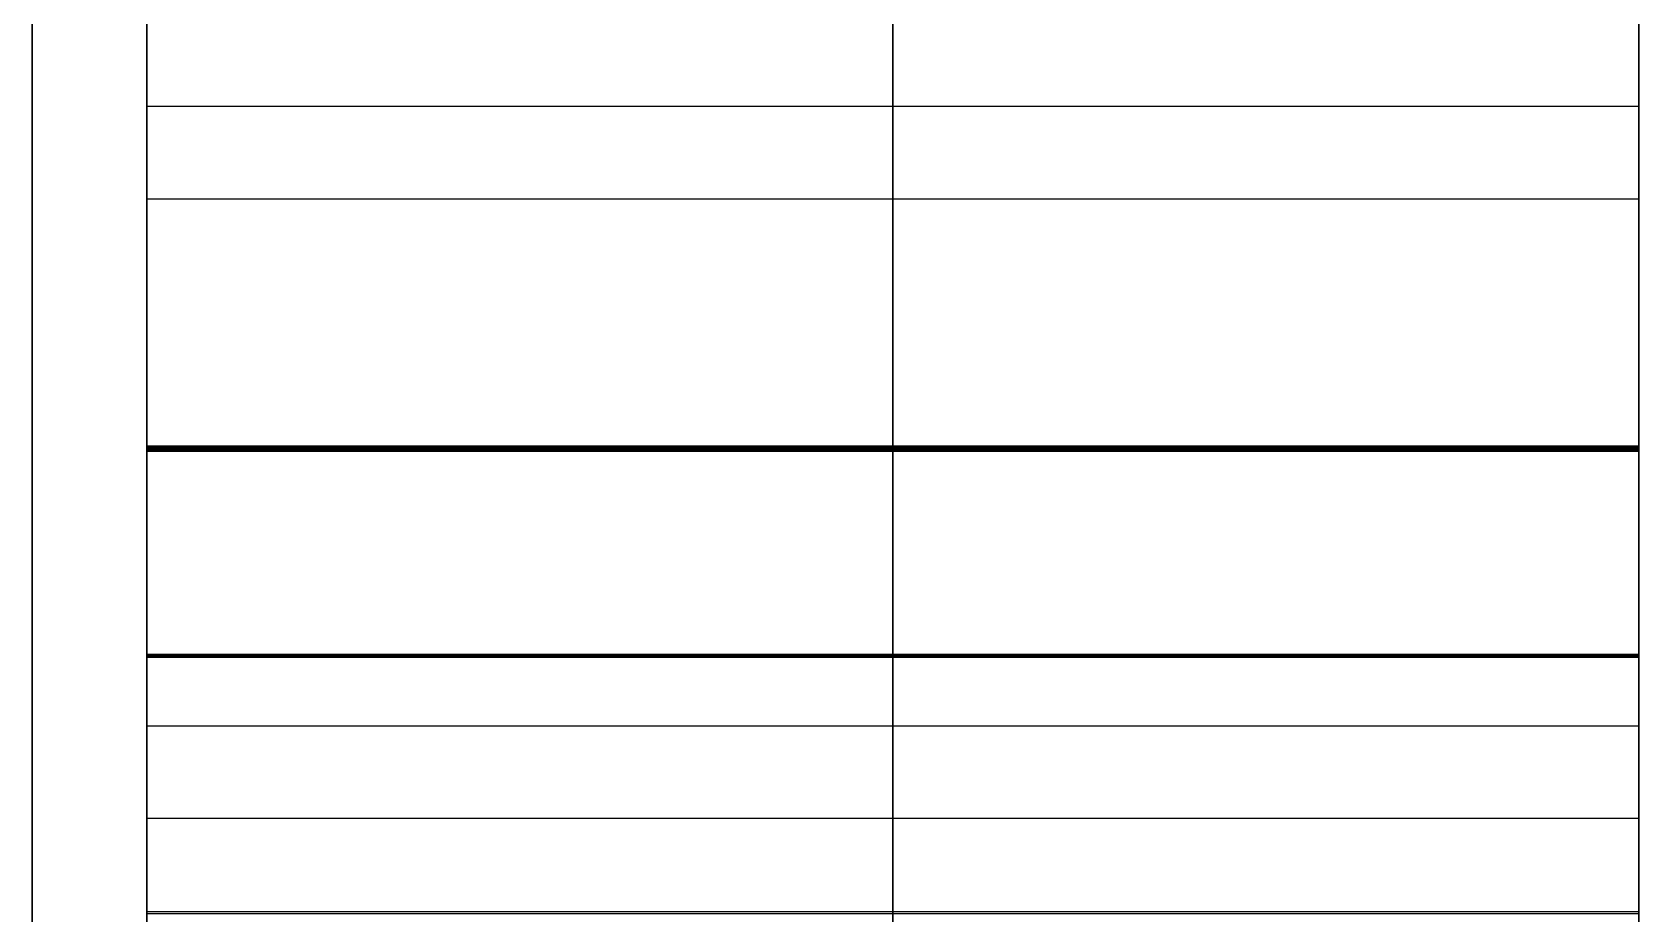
# Model space of a CAD drawing. Header units: millimetres. Extents: x -85 to 1059, y -155 to 155.
# Drawn here: x 1000 to 1007, y 28.23 to 32.07 of the extents above; entities that cross this region are included whole.
import ezdxf

# ---------------------------------------------------------------- set-up
doc = ezdxf.new("R2010")
doc.units = ezdxf.units.MM
doc.header["$MEASUREMENT"] = 0
doc.layers.add('Default', color=7, linetype='Continuous', true_color=0x000000)

msp = doc.modelspace()

# ---------------------------------------------------------------- linework, layer by layer
at = {"layer": 'Default'}
msp.add_line((1007, 11.1019, 0.0002), (1007, 140.002, 0.0002), dxfattribs=at)
for points, knots in [([(1000, 0, -154), (1000, -154, -154), (1000, -154), (1000, -154, 154), (1000, 0, 154), (1000, 154, 154), (1000, 154), (1000, 154, -154), (1000, 0, -154)], [0, 0, 0, 241.902634, 241.902634, 483.805269, 483.805269, 725.707903, 725.707903, 967.610537, 967.610537, 967.610537]), ([(1000, 0, -150), (1000, -150, -150), (1000, -150), (1000, -150, 150), (1000, 0, 150), (1000, 150, 150), (1000, 150), (1000, 150, -150), (1000, 0, -150)], [0, 0, 0, 235.619449, 235.619449, 471.238898, 471.238898, 706.858347, 706.858347, 942.477796, 942.477796, 942.477796])]:
    msp.add_rational_spline(points, [1, 0.707106781187, 1, 0.707106781187, 1, 0.707106781187, 1, 0.707106781187, 1], degree=2, knots=knots, dxfattribs=at)
for points, degree, knots in [([(1000.5, 0.0018, 150.0005), (1000.5, 82.8446, 150.0005), (1000.5, 150.0018, 82.8432), (1000.5, 150.0018, 0.0004), (1000.5, 150.0018, -82.8427), (1000.5, 82.8446, -150), (1000.5, 0.0018, -150), (1000.5, -82.8411, -150), (1000.5, -149.9983, -82.8427), (1000.5, -149.9983, 0.0004), (1000.5, -149.9983, 82.8432), (1000.5, -82.8411, 150.0005), (1000.5, 0.0018, 150.0005)], 3, [-5, -5, -5, -5, -4, -4, -4, -3, -3, -3, -2, -2, -2, -1, -1, -1, -1]), ([(1000.5, 0.3488, 139.7504), (1000.5, -76.9709, 139.7504), (1000.5, -139.6511, 77.0702), (1000.5, -139.6511, -0.2498), (1000.5, -139.6511, -77.5699), (1000.5, -76.9709, -140.2497), (1000.5, 0.3488, -140.2497), (1000.5, 77.6689, -140.2497), (1000.5, 140.349, -77.5699), (1000.5, 140.349, -0.2498), (1000.5, 140.349, 77.0702), (1000.5, 77.6689, 139.7504), (1000.5, 0.3488, 139.7504)], 3, [20636, 20636, 20636, 20636, 20637, 20637, 20637, 20638, 20638, 20638, 20639, 20639, 20639, 20640, 20640, 20640, 20640]), ([(1007, 0.3488, 139.7504), (1007, -76.9709, 139.7504), (1007, -139.6511, 77.0702), (1007, -139.6511, -0.2498), (1007, -139.6511, -77.5699), (1007, -76.9709, -140.2497), (1007, 0.3488, -140.2497), (1007, 77.6689, -140.2497), (1007, 140.349, -77.5699), (1007, 140.349, -0.2498), (1007, 140.349, 77.0702), (1007, 77.6689, 139.7504), (1007, 0.3488, 139.7504)], 3, [20636, 20636, 20636, 20636, 20637, 20637, 20637, 20638, 20638, 20638, 20639, 20639, 20639, 20640, 20640, 20640, 20640]), ([(1000.5, 0.0018, 140.0004), (1000.5, -77.318, 140.0004), (1000.5, -139.9981, 77.3202), (1000.5, -139.9981, 0.0002), (1000.5, -139.9981, -77.3199), (1000.5, -77.318, -139.9997), (1000.5, 0.0018, -139.9997), (1000.5, 77.3215, -139.9997), (1000.5, 140.002, -77.3199), (1000.5, 140.002, 0.0002), (1000.5, 140.002, 77.3202), (1000.5, 77.3215, 140.0004), (1000.5, 0.0018, 140.0004)], 3, [-1, -1, -1, -1, 0, 0, 0, 1, 1, 1, 2, 2, 2, 3, 3, 3, 3]), ([(1003.75, 0.0018, 140.0004), (1003.75, -77.318, 140.0004), (1003.75, -139.9981, 77.3202), (1003.75, -139.9981, 0.0002), (1003.75, -139.9981, -77.3199), (1003.75, -77.318, -139.9997), (1003.75, 0.0018, -139.9997), (1003.75, 77.3215, -139.9997), (1003.75, 140.002, -77.3199), (1003.75, 140.002, 0.0002), (1003.75, 140.002, 77.3202), (1003.75, 77.3215, 140.0004), (1003.75, 0.0018, 140.0004)], 3, [-1, -1, -1, -1, 0, 0, 0, 1, 1, 1, 2, 2, 2, 3, 3, 3, 3]), ([(1007, 0.0018, 140.0004), (1007, -77.318, 140.0004), (1007, -139.9981, 77.3202), (1007, -139.9981, 0.0002), (1007, -139.9981, -77.3199), (1007, -77.318, -139.9997), (1007, 0.0018, -139.9997), (1007, 77.3215, -139.9997), (1007, 140.002, -77.3199), (1007, 140.002, 0.0002), (1007, 140.002, 77.3202), (1007, 77.3215, 140.0004), (1007, 0.0018, 140.0004)], 3, [-1, -1, -1, -1, 0, 0, 0, 1, 1, 1, 2, 2, 2, 3, 3, 3, 3]), ([(1007, 124.0322, 15.6482), (1007, 116.3332, 77.2989), (1007, 63.7379, 125.0004), (1007, 0.0019, 125.0004), (1007, -17.5054, 125.0004), (1007, -34.1724, 121.4011), (1007, -49.2988, 114.9022)], 3, [595.378082, 595.378082, 595.378082, 595.378082, 596.378082, 596.378082, 596.378082, 597.378082, 597.378082, 597.378082, 597.378082]), ([(1007, -49.627, -114.76), (1007, -34.4135, -121.3481), (1007, -17.6322, -124.9994), (1007, 0.0018, -124.9994), (1007, 63.676, -124.9994), (1007, 116.2304, -77.3892), (1007, 124.0095, -15.8252)], 3, [1200.555169, 1200.555169, 1200.555169, 1200.555169, 1201.555169, 1201.555169, 1201.555169, 1202.555169, 1202.555169, 1202.555169, 1202.555169]), ([(1000.5, 30.2686, 149.7688), (1000.5, 30.2901, 149.8069), (1000.5, 30.3117, 149.845), (1000.5, 30.3348, 149.887), (1000.5, 30.3579, 149.9289), (1000.5, 30.3815, 149.9709), (1000.5, 30.4051, 150.0129), (1000.5, 30.429, 150.0551), (1000.5, 30.4528, 150.0972), (1000.5, 30.4769, 150.1399), (1000.5, 30.5011, 150.1826), (1000.5, 30.5253, 150.2253), (1000.5, 30.5494, 150.268), (1000.5, 30.5741, 150.3108), (1000.5, 30.5988, 150.3537), (1000.5, 30.6235, 150.3969), (1000.5, 30.6482, 150.4401), (1000.5, 30.6731, 150.4833), (1000.5, 30.698, 150.5265), (1000.5, 30.7234, 150.5701), (1000.5, 30.7488, 150.6137), (1000.5, 30.7742, 150.6574), (1000.5, 30.7996, 150.7012), (1000.5, 30.8253, 150.7453), (1000.5, 30.8511, 150.7894), (1000.5, 30.877, 150.8335), (1000.5, 30.9029, 150.8776), (1000.5, 30.9294, 150.922), (1000.5, 30.9558, 150.9665), (1000.5, 30.9821, 151.0109), (1000.5, 31.0084, 151.0554), (1000.5, 31.035, 151.1005), (1000.5, 31.0617, 151.1457), (1000.5, 31.0888, 151.1905), (1000.5, 31.116, 151.2353), (1000.5, 31.143, 151.2804), (1000.5, 31.17, 151.3256), (1000.5, 31.1975, 151.3711), (1000.5, 31.225, 151.4166), (1000.5, 31.2529, 151.4623), (1000.5, 31.2807, 151.508), (1000.5, 31.3088, 151.5538), (1000.5, 31.3368, 151.5997), (1000.5, 31.3416, 151.6076), (1000.5, 31.3464, 151.6156)], 2, [714, 714, 714, 715.045455, 715.045455, 716.090909, 716.090909, 717.136364, 717.136364, 718.181818, 718.181818, 719.227273, 719.227273, 720.272727, 720.272727, 721.318182, 721.318182, 722.363636, 722.363636, 723.409091, 723.409091, 724.454545, 724.454545, 725.5, 725.5, 726.545455, 726.545455, 727.590909, 727.590909, 728.636364, 728.636364, 729.681818, 729.681818, 730.727273, 730.727273, 731.772727, 731.772727, 732.818182, 732.818182, 733.863636, 733.863636, 734.909091, 734.909091, 735.954545, 735.954545, 737, 737, 737]), ([(1000.5, 31.3464, -152.1152), (1000.5, 31.3416, -152.1072), (1000.5, 31.3368, -152.0993), (1000.5, 31.3088, -152.0534), (1000.5, 31.2807, -152.0076), (1000.5, 31.2529, -151.9619), (1000.5, 31.225, -151.9162), (1000.5, 31.1975, -151.8709), (1000.5, 31.17, -151.8255), (1000.5, 31.143, -151.7802), (1000.5, 31.116, -151.7349), (1000.5, 31.0888, -151.6901), (1000.5, 31.0617, -151.6453), (1000.5, 31.035, -151.6005), (1000.5, 31.0084, -151.5557), (1000.5, 30.9821, -151.511), (1000.5, 30.9558, -151.4664), (1000.5, 30.9294, -151.422), (1000.5, 30.9029, -151.3775), (1000.5, 30.877, -151.3332), (1000.5, 30.8511, -151.289), (1000.5, 30.8253, -151.245), (1000.5, 30.7996, -151.2011), (1000.5, 30.7742, -151.1574), (1000.5, 30.7488, -151.1136), (1000.5, 30.7234, -151.0701), (1000.5, 30.698, -151.0265), (1000.5, 30.6731, -150.9831), (1000.5, 30.6482, -150.9397), (1000.5, 30.6235, -150.8965), (1000.5, 30.5988, -150.8533), (1000.5, 30.5741, -150.8104), (1000.5, 30.5494, -150.7676), (1000.5, 30.5253, -150.7249), (1000.5, 30.5011, -150.6822), (1000.5, 30.4769, -150.6397), (1000.5, 30.4528, -150.5972), (1000.5, 30.429, -150.555), (1000.5, 30.4051, -150.5128), (1000.5, 30.3815, -150.4705), (1000.5, 30.3579, -150.4282), (1000.5, 30.3346, -150.3864), (1000.5, 30.3113, -150.3446), (1000.5, 30.2914, -150.3091), (1000.5, 30.2714, -150.2737)], 2, [9717, 9717, 9717, 9718, 9718, 9719, 9719, 9720, 9720, 9721, 9721, 9722, 9722, 9723, 9723, 9724, 9724, 9725, 9725, 9726, 9726, 9727, 9727, 9728, 9728, 9729, 9729, 9730, 9730, 9731, 9731, 9732, 9732, 9733, 9733, 9734, 9734, 9735, 9735, 9736, 9736, 9737, 9737, 9738, 9738, 9739, 9739, 9739]), ([(1007, 30.2686, 149.7688), (1007, 30.2901, 149.8069), (1007, 30.3117, 149.845), (1007, 30.3348, 149.887), (1007, 30.3579, 149.9289), (1007, 30.3815, 149.9709), (1007, 30.4051, 150.0129), (1007, 30.429, 150.0551), (1007, 30.4528, 150.0972), (1007, 30.4769, 150.1399), (1007, 30.5011, 150.1826), (1007, 30.5253, 150.2253), (1007, 30.5494, 150.268), (1007, 30.5741, 150.3108), (1007, 30.5988, 150.3537), (1007, 30.6235, 150.3969), (1007, 30.6482, 150.4401), (1007, 30.6731, 150.4833), (1007, 30.698, 150.5265), (1007, 30.7234, 150.5701), (1007, 30.7488, 150.6137), (1007, 30.7742, 150.6574), (1007, 30.7996, 150.7012), (1007, 30.8253, 150.7453), (1007, 30.8511, 150.7894), (1007, 30.877, 150.8335), (1007, 30.9029, 150.8776), (1007, 30.9294, 150.922), (1007, 30.9558, 150.9665), (1007, 30.9821, 151.0109), (1007, 31.0084, 151.0554), (1007, 31.035, 151.1005), (1007, 31.0617, 151.1457), (1007, 31.0888, 151.1905), (1007, 31.116, 151.2353), (1007, 31.143, 151.2804), (1007, 31.17, 151.3256), (1007, 31.1975, 151.3711), (1007, 31.225, 151.4166), (1007, 31.2529, 151.4623), (1007, 31.2807, 151.508), (1007, 31.3088, 151.5538), (1007, 31.3368, 151.5997), (1007, 31.3416, 151.6076), (1007, 31.3464, 151.6156)], 2, [714, 714, 714, 715.045455, 715.045455, 716.090909, 716.090909, 717.136364, 717.136364, 718.181818, 718.181818, 719.227273, 719.227273, 720.272727, 720.272727, 721.318182, 721.318182, 722.363636, 722.363636, 723.409091, 723.409091, 724.454545, 724.454545, 725.5, 725.5, 726.545455, 726.545455, 727.590909, 727.590909, 728.636364, 728.636364, 729.681818, 729.681818, 730.727273, 730.727273, 731.772727, 731.772727, 732.818182, 732.818182, 733.863636, 733.863636, 734.909091, 734.909091, 735.954545, 735.954545, 737, 737, 737]), ([(1007, 31.3464, -152.1152), (1007, 31.3416, -152.1072), (1007, 31.3368, -152.0993), (1007, 31.3088, -152.0534), (1007, 31.2807, -152.0076), (1007, 31.2529, -151.9619), (1007, 31.225, -151.9162), (1007, 31.1975, -151.8709), (1007, 31.17, -151.8255), (1007, 31.143, -151.7802), (1007, 31.116, -151.7349), (1007, 31.0888, -151.6901), (1007, 31.0617, -151.6453), (1007, 31.035, -151.6005), (1007, 31.0084, -151.5557), (1007, 30.9821, -151.511), (1007, 30.9558, -151.4664), (1007, 30.9294, -151.422), (1007, 30.9029, -151.3775), (1007, 30.877, -151.3332), (1007, 30.8511, -151.289), (1007, 30.8253, -151.245), (1007, 30.7996, -151.2011), (1007, 30.7742, -151.1574), (1007, 30.7488, -151.1136), (1007, 30.7234, -151.0701), (1007, 30.698, -151.0265), (1007, 30.6731, -150.9831), (1007, 30.6482, -150.9397), (1007, 30.6235, -150.8965), (1007, 30.5988, -150.8533), (1007, 30.5741, -150.8104), (1007, 30.5494, -150.7676), (1007, 30.5253, -150.7249), (1007, 30.5011, -150.6822), (1007, 30.4769, -150.6397), (1007, 30.4528, -150.5972), (1007, 30.429, -150.555), (1007, 30.4051, -150.5128), (1007, 30.3815, -150.4705), (1007, 30.3579, -150.4282), (1007, 30.3346, -150.3864), (1007, 30.3113, -150.3446), (1007, 30.2914, -150.3091), (1007, 30.2714, -150.2737)], 2, [9717, 9717, 9717, 9718, 9718, 9719, 9719, 9720, 9720, 9721, 9721, 9722, 9722, 9723, 9723, 9724, 9724, 9725, 9725, 9726, 9726, 9727, 9727, 9728, 9728, 9729, 9729, 9730, 9730, 9731, 9731, 9732, 9732, 9733, 9733, 9734, 9734, 9735, 9735, 9736, 9736, 9737, 9737, 9738, 9738, 9739, 9739, 9739]), ([(1000.5, 30.2658, -150.2638), (1000.5, 30.2642, -150.2618), (1000.5, 30.2626, -150.2599), (1000.5, 30.2612, -150.2581), (1000.5, 30.2598, -150.2564)], 2, [9741, 9741, 9741, 9742, 9742, 9743, 9743, 9743]), ([(1000.5, 29.363, 149.9229), (1000.5, 29.5075, 149.8949), (1000.5, 29.652, 149.8668), (1000.5, 29.8054, 149.8369), (1000.5, 29.9589, 149.8069), (1000.5, 30.1032, 149.7781), (1000.5, 30.2475, 149.7494)], 2, [703, 703, 703, 704, 704, 705, 705, 706, 706, 706]), ([(1000.5, 30.2475, -150.249), (1000.5, 30.1032, -150.2779), (1000.5, 29.9589, -150.3068), (1000.5, 29.8054, -150.3368), (1000.5, 29.652, -150.3668), (1000.5, 29.5075, -150.3948), (1000.5, 29.363, -150.4229)], 2, [9748, 9748, 9748, 9749, 9749, 9750, 9750, 9751, 9751, 9751]), ([(1007, 30.2658, -150.2638), (1007, 30.2642, -150.2618), (1007, 30.2626, -150.2599), (1007, 30.2612, -150.2581), (1007, 30.2598, -150.2564)], 2, [9741, 9741, 9741, 9742, 9742, 9743, 9743, 9743]), ([(1007, 29.363, 149.9229), (1007, 29.5075, 149.8949), (1007, 29.652, 149.8668), (1007, 29.8054, 149.8369), (1007, 29.9589, 149.8069), (1007, 30.1032, 149.7781), (1007, 30.2475, 149.7494)], 2, [703, 703, 703, 704, 704, 705, 705, 706, 706, 706]), ([(1007, 30.2475, -150.249), (1007, 30.1032, -150.2779), (1007, 29.9589, -150.3068), (1007, 29.8054, -150.3368), (1007, 29.652, -150.3668), (1007, 29.5075, -150.3948), (1007, 29.363, -150.4229)], 2, [9748, 9748, 9748, 9749, 9749, 9750, 9750, 9751, 9751, 9751]), ([(1000.5, 29.0512, 152.0664), (1000.5, 29.0526, 152.0571), (1000.5, 29.054, 152.0477), (1000.5, 29.0627, 151.9946), (1000.5, 29.0713, 151.9415), (1000.5, 29.0796, 151.8888), (1000.5, 29.0879, 151.8361), (1000.5, 29.0962, 151.7837), (1000.5, 29.1045, 151.7313), (1000.5, 29.1127, 151.6792), (1000.5, 29.121, 151.6272), (1000.5, 29.1288, 151.5752), (1000.5, 29.1366, 151.5231), (1000.5, 29.1443, 151.4715), (1000.5, 29.1521, 151.4198), (1000.5, 29.1598, 151.3684), (1000.5, 29.1676, 151.3171), (1000.5, 29.175, 151.2661), (1000.5, 29.1824, 151.2152), (1000.5, 29.1898, 151.1645), (1000.5, 29.1972, 151.1139), (1000.5, 29.2045, 151.0636), (1000.5, 29.2117, 151.0134), (1000.5, 29.2186, 150.9631), (1000.5, 29.2255, 150.9128), (1000.5, 29.2323, 150.8629), (1000.5, 29.2392, 150.813), (1000.5, 29.2463, 150.7634), (1000.5, 29.2533, 150.7139), (1000.5, 29.2599, 150.6645), (1000.5, 29.2664, 150.6151), (1000.5, 29.2729, 150.5662), (1000.5, 29.2794, 150.5174), (1000.5, 29.2858, 150.4685), (1000.5, 29.2921, 150.4197), (1000.5, 29.2983, 150.3713), (1000.5, 29.3045, 150.323), (1000.5, 29.3105, 150.2748), (1000.5, 29.3165, 150.2267), (1000.5, 29.3225, 150.1787), (1000.5, 29.3285, 150.1307), (1000.5, 29.3343, 150.0833), (1000.5, 29.3401, 150.0358), (1000.5, 29.3449, 149.9954), (1000.5, 29.3496, 149.955)], 2, [672, 672, 672, 673, 673, 674, 674, 675, 675, 676, 676, 677, 677, 678, 678, 679, 679, 680, 680, 681, 681, 682, 682, 683, 683, 684, 684, 685, 685, 686, 686, 687, 687, 688, 688, 689, 689, 690, 690, 691, 691, 692, 692, 693, 693, 694, 694, 694]), ([(1000.5, 29.3496, -150.4546), (1000.5, 29.3449, -150.495), (1000.5, 29.3401, -150.5354), (1000.5, 29.3343, -150.583), (1000.5, 29.3285, -150.6307), (1000.5, 29.3225, -150.6785), (1000.5, 29.3165, -150.7263), (1000.5, 29.3105, -150.7743), (1000.5, 29.3045, -150.8222), (1000.5, 29.2983, -150.8707), (1000.5, 29.2921, -150.9192), (1000.5, 29.2858, -150.9679), (1000.5, 29.2794, -151.0166), (1000.5, 29.2729, -151.0658), (1000.5, 29.2664, -151.115), (1000.5, 29.2599, -151.1643), (1000.5, 29.2533, -151.2135), (1000.5, 29.2463, -151.263), (1000.5, 29.2392, -151.3126), (1000.5, 29.2323, -151.3623), (1000.5, 29.2255, -151.4121), (1000.5, 29.2186, -151.4625), (1000.5, 29.2117, -151.513), (1000.5, 29.2045, -151.5634), (1000.5, 29.1972, -151.6139), (1000.5, 29.1898, -151.6645), (1000.5, 29.1824, -151.7151), (1000.5, 29.175, -151.7661), (1000.5, 29.1676, -151.8171), (1000.5, 29.1598, -151.8684), (1000.5, 29.1521, -151.9197), (1000.5, 29.1443, -151.9714), (1000.5, 29.1366, -152.0231), (1000.5, 29.1288, -152.0749), (1000.5, 29.121, -152.1268), (1000.5, 29.1127, -152.1788), (1000.5, 29.1045, -152.2309), (1000.5, 29.0962, -152.2834), (1000.5, 29.0879, -152.336), (1000.5, 29.0796, -152.3886), (1000.5, 29.0713, -152.4411), (1000.5, 29.0627, -152.4942), (1000.5, 29.054, -152.5473), (1000.5, 29.0526, -152.5565), (1000.5, 29.0512, -152.5657)], 2, [9760, 9760, 9760, 9761, 9761, 9762, 9762, 9763, 9763, 9764, 9764, 9765, 9765, 9766, 9766, 9767, 9767, 9768, 9768, 9769, 9769, 9770, 9770, 9771, 9771, 9772, 9772, 9773, 9773, 9774, 9774, 9775, 9775, 9776, 9776, 9777, 9777, 9778, 9778, 9779, 9779, 9780, 9780, 9781, 9781, 9782, 9782, 9782]), ([(1007, 29.0512, 152.0664), (1007, 29.0526, 152.0571), (1007, 29.054, 152.0477), (1007, 29.0627, 151.9946), (1007, 29.0713, 151.9415), (1007, 29.0796, 151.8888), (1007, 29.0879, 151.8361), (1007, 29.0962, 151.7837), (1007, 29.1045, 151.7313), (1007, 29.1127, 151.6792), (1007, 29.121, 151.6272), (1007, 29.1288, 151.5752), (1007, 29.1366, 151.5231), (1007, 29.1443, 151.4715), (1007, 29.1521, 151.4198), (1007, 29.1598, 151.3684), (1007, 29.1676, 151.3171), (1007, 29.175, 151.2661), (1007, 29.1824, 151.2152), (1007, 29.1898, 151.1645), (1007, 29.1972, 151.1139), (1007, 29.2045, 151.0636), (1007, 29.2117, 151.0134), (1007, 29.2186, 150.9631), (1007, 29.2255, 150.9128), (1007, 29.2323, 150.8629), (1007, 29.2392, 150.813), (1007, 29.2463, 150.7634), (1007, 29.2533, 150.7139), (1007, 29.2599, 150.6645), (1007, 29.2664, 150.6151), (1007, 29.2729, 150.5662), (1007, 29.2794, 150.5174), (1007, 29.2858, 150.4685), (1007, 29.2921, 150.4197), (1007, 29.2983, 150.3713), (1007, 29.3045, 150.323), (1007, 29.3105, 150.2748), (1007, 29.3165, 150.2267), (1007, 29.3225, 150.1787), (1007, 29.3285, 150.1307), (1007, 29.3343, 150.0833), (1007, 29.3401, 150.0358), (1007, 29.3449, 149.9954), (1007, 29.3496, 149.955)], 2, [672, 672, 672, 673, 673, 674, 674, 675, 675, 676, 676, 677, 677, 678, 678, 679, 679, 680, 680, 681, 681, 682, 682, 683, 683, 684, 684, 685, 685, 686, 686, 687, 687, 688, 688, 689, 689, 690, 690, 691, 691, 692, 692, 693, 693, 694, 694, 694]), ([(1007, 29.3496, -150.4546), (1007, 29.3449, -150.495), (1007, 29.3401, -150.5354), (1007, 29.3343, -150.583), (1007, 29.3285, -150.6307), (1007, 29.3225, -150.6785), (1007, 29.3165, -150.7263), (1007, 29.3105, -150.7743), (1007, 29.3045, -150.8222), (1007, 29.2983, -150.8707), (1007, 29.2921, -150.9192), (1007, 29.2858, -150.9679), (1007, 29.2794, -151.0166), (1007, 29.2729, -151.0658), (1007, 29.2664, -151.115), (1007, 29.2599, -151.1643), (1007, 29.2533, -151.2135), (1007, 29.2463, -151.263), (1007, 29.2392, -151.3126), (1007, 29.2323, -151.3623), (1007, 29.2255, -151.4121), (1007, 29.2186, -151.4625), (1007, 29.2117, -151.513), (1007, 29.2045, -151.5634), (1007, 29.1972, -151.6139), (1007, 29.1898, -151.6645), (1007, 29.1824, -151.7151), (1007, 29.175, -151.7661), (1007, 29.1676, -151.8171), (1007, 29.1598, -151.8684), (1007, 29.1521, -151.9197), (1007, 29.1443, -151.9714), (1007, 29.1366, -152.0231), (1007, 29.1288, -152.0749), (1007, 29.121, -152.1268), (1007, 29.1127, -152.1788), (1007, 29.1045, -152.2309), (1007, 29.0962, -152.2834), (1007, 29.0879, -152.336), (1007, 29.0796, -152.3886), (1007, 29.0713, -152.4411), (1007, 29.0627, -152.4942), (1007, 29.054, -152.5473), (1007, 29.0526, -152.5565), (1007, 29.0512, -152.5657)], 2, [9760, 9760, 9760, 9761, 9761, 9762, 9762, 9763, 9763, 9764, 9764, 9765, 9765, 9766, 9766, 9767, 9767, 9768, 9768, 9769, 9769, 9770, 9770, 9771, 9771, 9772, 9772, 9773, 9773, 9774, 9774, 9775, 9775, 9776, 9776, 9777, 9777, 9778, 9778, 9779, 9779, 9780, 9780, 9781, 9781, 9782, 9782, 9782]), ([(1000.5, 28.2419, -152.7159), (1000.5, 28.2373, -152.7078), (1000.5, 28.2327, -152.6997), (1000.5, 28.2058, -152.6533), (1000.5, 28.1788, -152.6069), (1000.5, 28.152, -152.5607), (1000.5, 28.1251, -152.5145), (1000.5, 28.0987, -152.4686), (1000.5, 28.0722, -152.4228), (1000.5, 28.0458, -152.3769), (1000.5, 28.0193, -152.3311), (1000.5, 27.9934, -152.2856), (1000.5, 27.9675, -152.24), (1000.5, 27.9417, -152.1947), (1000.5, 27.9159, -152.1494), (1000.5, 27.8904, -152.1042), (1000.5, 27.8648, -152.0591), (1000.5, 27.8392, -152.0141), (1000.5, 27.8136, -151.9691), (1000.5, 27.7888, -151.9245), (1000.5, 27.7639, -151.8799), (1000.5, 27.7389, -151.8354), (1000.5, 27.7138, -151.791), (1000.5, 27.6895, -151.7467), (1000.5, 27.6651, -151.7024), (1000.5, 27.6406, -151.6583), (1000.5, 27.6161, -151.6142), (1000.5, 27.5919, -151.5703), (1000.5, 27.5678, -151.5264), (1000.5, 27.5439, -151.4828), (1000.5, 27.5201, -151.4392), (1000.5, 27.4965, -151.3957), (1000.5, 27.4729, -151.3521), (1000.5, 27.4494, -151.3089), (1000.5, 27.4259, -151.2657), (1000.5, 27.4028, -151.2228), (1000.5, 27.3797, -151.1799), (1000.5, 27.3566, -151.1371), (1000.5, 27.3335, -151.0942), (1000.5, 27.3108, -151.0519), (1000.5, 27.288, -151.0096), (1000.5, 27.2656, -150.9672), (1000.5, 27.2432, -150.9249), (1000.5, 27.2243, -150.8887), (1000.5, 27.2055, -150.8526)], 2, [9784, 9784, 9784, 9785, 9785, 9786, 9786, 9787, 9787, 9788, 9788, 9789, 9789, 9790, 9790, 9791, 9791, 9792, 9792, 9793, 9793, 9794, 9794, 9795, 9795, 9796, 9796, 9797, 9797, 9798, 9798, 9799, 9799, 9800, 9800, 9801, 9801, 9802, 9802, 9803, 9803, 9804, 9804, 9805, 9805, 9806, 9806, 9806]), ([(1000.5, 27.2055, 150.3533), (1000.5, 27.2243, 150.3891), (1000.5, 27.2432, 150.4249), (1000.5, 27.2656, 150.4673), (1000.5, 27.288, 150.5096), (1000.5, 27.3108, 150.5521), (1000.5, 27.3335, 150.5946), (1000.5, 27.3566, 150.6377), (1000.5, 27.3797, 150.6807), (1000.5, 27.4028, 150.7234), (1000.5, 27.4259, 150.7661), (1000.5, 27.4494, 150.8095), (1000.5, 27.4729, 150.8529), (1000.5, 27.4965, 150.8963), (1000.5, 27.5201, 150.9396), (1000.5, 27.5439, 150.983), (1000.5, 27.5678, 151.0264), (1000.5, 27.5919, 151.0705), (1000.5, 27.6161, 151.1146), (1000.5, 27.6406, 151.1587), (1000.5, 27.6651, 151.2028), (1000.5, 27.6895, 151.2469), (1000.5, 27.7138, 151.291), (1000.5, 27.7389, 151.3355), (1000.5, 27.7639, 151.3799), (1000.5, 27.7888, 151.4247), (1000.5, 27.8136, 151.4695), (1000.5, 27.8392, 151.5143), (1000.5, 27.8648, 151.5591), (1000.5, 27.8904, 151.6043), (1000.5, 27.9159, 151.6494), (1000.5, 27.9417, 151.6949), (1000.5, 27.9675, 151.7405), (1000.5, 27.9934, 151.786), (1000.5, 28.0193, 151.8315), (1000.5, 28.0458, 151.8772), (1000.5, 28.0722, 151.9228), (1000.5, 28.0987, 151.9691), (1000.5, 28.1251, 152.0153), (1000.5, 28.152, 152.0615), (1000.5, 28.1788, 152.1077), (1000.5, 28.2058, 152.1537), (1000.5, 28.2327, 152.1998)], 2, [648, 648, 648, 649, 649, 650, 650, 651, 651, 652, 652, 653, 653, 654, 654, 655, 655, 656, 656, 657, 657, 658, 658, 659, 659, 660, 660, 661, 661, 662, 662, 663, 663, 664, 664, 665, 665, 666, 666, 667, 667, 668, 668, 669, 669, 669]), ([(1007, 28.2419, -152.7159), (1007, 28.2373, -152.7078), (1007, 28.2327, -152.6997), (1007, 28.2058, -152.6533), (1007, 28.1788, -152.6069), (1007, 28.152, -152.5607), (1007, 28.1251, -152.5145), (1007, 28.0987, -152.4686), (1007, 28.0722, -152.4228), (1007, 28.0458, -152.3769), (1007, 28.0193, -152.3311), (1007, 27.9934, -152.2856), (1007, 27.9675, -152.24), (1007, 27.9417, -152.1947), (1007, 27.9159, -152.1494), (1007, 27.8904, -152.1042), (1007, 27.8648, -152.0591), (1007, 27.8392, -152.0141), (1007, 27.8136, -151.9691), (1007, 27.7888, -151.9245), (1007, 27.7639, -151.8799), (1007, 27.7389, -151.8354), (1007, 27.7138, -151.791), (1007, 27.6895, -151.7467), (1007, 27.6651, -151.7024), (1007, 27.6406, -151.6583), (1007, 27.6161, -151.6142), (1007, 27.5919, -151.5703), (1007, 27.5678, -151.5264), (1007, 27.5439, -151.4828), (1007, 27.5201, -151.4392), (1007, 27.4965, -151.3957), (1007, 27.4729, -151.3521), (1007, 27.4494, -151.3089), (1007, 27.4259, -151.2657), (1007, 27.4028, -151.2228), (1007, 27.3797, -151.1799), (1007, 27.3566, -151.1371), (1007, 27.3335, -151.0942), (1007, 27.3108, -151.0519), (1007, 27.288, -151.0096), (1007, 27.2656, -150.9672), (1007, 27.2432, -150.9249), (1007, 27.2243, -150.8887), (1007, 27.2055, -150.8526)], 2, [9784, 9784, 9784, 9785, 9785, 9786, 9786, 9787, 9787, 9788, 9788, 9789, 9789, 9790, 9790, 9791, 9791, 9792, 9792, 9793, 9793, 9794, 9794, 9795, 9795, 9796, 9796, 9797, 9797, 9798, 9798, 9799, 9799, 9800, 9800, 9801, 9801, 9802, 9802, 9803, 9803, 9804, 9804, 9805, 9805, 9806, 9806, 9806]), ([(1007, 27.2055, 150.3533), (1007, 27.2243, 150.3891), (1007, 27.2432, 150.4249), (1007, 27.2656, 150.4673), (1007, 27.288, 150.5096), (1007, 27.3108, 150.5521), (1007, 27.3335, 150.5946), (1007, 27.3566, 150.6377), (1007, 27.3797, 150.6807), (1007, 27.4028, 150.7234), (1007, 27.4259, 150.7661), (1007, 27.4494, 150.8095), (1007, 27.4729, 150.8529), (1007, 27.4965, 150.8963), (1007, 27.5201, 150.9396), (1007, 27.5439, 150.983), (1007, 27.5678, 151.0264), (1007, 27.5919, 151.0705), (1007, 27.6161, 151.1146), (1007, 27.6406, 151.1587), (1007, 27.6651, 151.2028), (1007, 27.6895, 151.2469), (1007, 27.7138, 151.291), (1007, 27.7389, 151.3355), (1007, 27.7639, 151.3799), (1007, 27.7888, 151.4247), (1007, 27.8136, 151.4695), (1007, 27.8392, 151.5143), (1007, 27.8648, 151.5591), (1007, 27.8904, 151.6043), (1007, 27.9159, 151.6494), (1007, 27.9417, 151.6949), (1007, 27.9675, 151.7405), (1007, 27.9934, 151.786), (1007, 28.0193, 151.8315), (1007, 28.0458, 151.8772), (1007, 28.0722, 151.9228), (1007, 28.0987, 151.9691), (1007, 28.1251, 152.0153), (1007, 28.152, 152.0615), (1007, 28.1788, 152.1077), (1007, 28.2058, 152.1537), (1007, 28.2327, 152.1998)], 2, [648, 648, 648, 649, 649, 650, 650, 651, 651, 652, 652, 653, 653, 654, 654, 655, 655, 656, 656, 657, 657, 658, 658, 659, 659, 660, 660, 661, 661, 662, 662, 663, 663, 664, 664, 665, 665, 666, 666, 667, 667, 668, 668, 669, 669, 669])]:
    msp.add_open_spline(points, degree=degree, knots=knots, dxfattribs=at)
for points, degree in [([(1007, 123.9657, -15.1292), (1007, 89.2759, -15.1292), (1007, 54.5861, -15.1292), (1007, 19.8963, -15.1292)], 3), ([(1007, 20.2489, 14.8569), (1007, 54.8211, 14.8569), (1007, 89.3933, 14.8569), (1007, 123.9656, 14.8569)], 3), ([(1000.5, 31.7503, 151.5365), (1000.5, 31.951, 151.4928), (1000.5, 32.1517, 151.4491)], 2), ([(1000.5, 32.1517, -151.9483), (1000.5, 31.951, -151.992), (1000.5, 31.7503, -152.0358)], 2), ([(1007, 31.7503, 151.5365), (1007, 31.951, 151.4928), (1007, 32.1517, 151.4491)], 2), ([(1007, 32.1517, -151.9483), (1007, 31.951, -151.992), (1007, 31.7503, -152.0358)], 2), ([(1007, 31.7503, 151.5365), (1003.75, 31.7503, 151.5365), (1000.5, 31.7503, 151.5365)], 2), ([(1000.5, 31.3464, 151.6156), (1000.5, 31.5483, 151.5761), (1000.5, 31.7503, 151.5365)], 2), ([(1007, 31.7503, -152.0358), (1003.75, 31.7503, -152.0358), (1000.5, 31.7503, -152.0358)], 2), ([(1000.5, 31.7503, -152.0358), (1000.5, 31.5483, -152.0755), (1000.5, 31.3464, -152.1152)], 2), ([(1007, 31.3464, 151.6156), (1007, 31.5483, 151.5761), (1007, 31.7503, 151.5365)], 2), ([(1007, 31.7503, -152.0358), (1007, 31.5483, -152.0755), (1007, 31.3464, -152.1152)], 2), ([(1007, 31.3464, 151.6156), (1003.75, 31.3464, 151.6156), (1000.5, 31.3464, 151.6156)], 2), ([(1007, 31.3464, -152.1152), (1003.75, 31.3464, -152.1152), (1000.5, 31.3464, -152.1152)], 2), ([(1007, 30.2714, -150.2737), (1003.75, 30.2714, -150.2737), (1000.5, 30.2714, -150.2737)], 2), ([(1000.5, 30.2714, -150.2737), (1000.5, 30.27, -150.271), (1000.5, 30.2686, -150.2684)], 2), ([(1007, 30.2686, 149.7688), (1003.75, 30.2686, 149.7688), (1000.5, 30.2686, 149.7688)], 2), ([(1000.5, 30.2658, 149.7642), (1000.5, 30.2672, 149.7665), (1000.5, 30.2686, 149.7688)], 2), ([(1007, 30.2686, -150.2684), (1003.75, 30.2686, -150.2684), (1000.5, 30.2686, -150.2684)], 2), ([(1000.5, 30.2686, -150.2684), (1000.5, 30.2672, -150.2661), (1000.5, 30.2658, -150.2638)], 2), ([(1007, 30.2658, 149.7642), (1003.75, 30.2658, 149.7642), (1000.5, 30.2658, 149.7642)], 2), ([(1000.5, 30.2626, 149.76), (1000.5, 30.2642, 149.7621), (1000.5, 30.2658, 149.7642)], 2), ([(1007, 30.2658, -150.2638), (1003.75, 30.2658, -150.2638), (1000.5, 30.2658, -150.2638)], 2), ([(1007, 30.2626, 149.76), (1003.75, 30.2626, 149.76), (1000.5, 30.2626, 149.76)], 2), ([(1000.5, 30.2598, 149.7568), (1000.5, 30.2612, 149.7584), (1000.5, 30.2626, 149.76)], 2), ([(1007, 30.2598, 149.7568), (1003.75, 30.2598, 149.7568), (1000.5, 30.2598, 149.7568)], 2), ([(1000.5, 30.257, 149.754), (1000.5, 30.2584, 149.7554), (1000.5, 30.2598, 149.7568)], 2), ([(1007, 30.2598, -150.2564), (1003.75, 30.2598, -150.2564), (1000.5, 30.2598, -150.2564)], 2), ([(1000.5, 30.2598, -150.2564), (1000.5, 30.2584, -150.255), (1000.5, 30.257, -150.2536)], 2), ([(1007, 30.257, 149.754), (1003.75, 30.257, 149.754), (1000.5, 30.257, 149.754)], 2), ([(1000.5, 30.2545, 149.7518), (1000.5, 30.2557, 149.7529), (1000.5, 30.257, 149.754)], 2), ([(1007, 30.257, -150.2536), (1003.75, 30.257, -150.2536), (1000.5, 30.257, -150.2536)], 2), ([(1000.5, 30.257, -150.2536), (1000.5, 30.2557, -150.2525), (1000.5, 30.2545, -150.2514)], 2), ([(1007, 30.2545, 149.7518), (1003.75, 30.2545, 149.7518), (1000.5, 30.2545, 149.7518)], 2), ([(1000.5, 30.2524, 149.7504), (1000.5, 30.2535, 149.7511), (1000.5, 30.2545, 149.7518)], 2), ([(1007, 30.2545, -150.2514), (1003.75, 30.2545, -150.2514), (1000.5, 30.2545, -150.2514)], 2), ([(1000.5, 30.2545, -150.2514), (1000.5, 30.2535, -150.2507), (1000.5, 30.2524, -150.25)], 2), ([(1007, 30.2524, 149.7504), (1003.75, 30.2524, 149.7504), (1000.5, 30.2524, 149.7504)], 2), ([(1000.5, 30.2499, 149.7497), (1000.5, 30.2512, 149.7501), (1000.5, 30.2524, 149.7504)], 2), ([(1007, 30.2524, -150.25), (1003.75, 30.2524, -150.25), (1000.5, 30.2524, -150.25)], 2), ([(1000.5, 30.2524, -150.25), (1000.5, 30.2512, -150.2497), (1000.5, 30.2499, -150.2493)], 2), ([(1007, 30.2499, 149.7497), (1003.75, 30.2499, 149.7497), (1000.5, 30.2499, 149.7497)], 2), ([(1000.5, 30.2475, 149.7494), (1000.5, 30.2487, 149.7495), (1000.5, 30.2499, 149.7497)], 2), ([(1007, 30.2499, -150.2493), (1003.75, 30.2499, -150.2493), (1000.5, 30.2499, -150.2493)], 2), ([(1000.5, 30.2499, -150.2493), (1000.5, 30.2487, -150.2491), (1000.5, 30.2475, -150.249)], 2), ([(1007, 30.2475, 149.7494), (1003.75, 30.2475, 149.7494), (1000.5, 30.2475, 149.7494)], 2), ([(1007, 30.2475, -150.249), (1003.75, 30.2475, -150.249), (1000.5, 30.2475, -150.249)], 2), ([(1007, 30.2714, -150.2737), (1007, 30.27, -150.271), (1007, 30.2686, -150.2684)], 2), ([(1007, 30.2658, 149.7642), (1007, 30.2672, 149.7665), (1007, 30.2686, 149.7688)], 2), ([(1007, 30.2686, -150.2684), (1007, 30.2672, -150.2661), (1007, 30.2658, -150.2638)], 2), ([(1007, 30.2626, 149.76), (1007, 30.2642, 149.7621), (1007, 30.2658, 149.7642)], 2), ([(1007, 30.2598, 149.7568), (1007, 30.2612, 149.7584), (1007, 30.2626, 149.76)], 2), ([(1007, 30.257, 149.754), (1007, 30.2584, 149.7554), (1007, 30.2598, 149.7568)], 2), ([(1007, 30.2598, -150.2564), (1007, 30.2584, -150.255), (1007, 30.257, -150.2536)], 2), ([(1007, 30.2545, 149.7518), (1007, 30.2557, 149.7529), (1007, 30.257, 149.754)], 2), ([(1007, 30.257, -150.2536), (1007, 30.2557, -150.2525), (1007, 30.2545, -150.2514)], 2), ([(1007, 30.2524, 149.7504), (1007, 30.2535, 149.7511), (1007, 30.2545, 149.7518)], 2), ([(1007, 30.2545, -150.2514), (1007, 30.2535, -150.2507), (1007, 30.2524, -150.25)], 2), ([(1007, 30.2499, 149.7497), (1007, 30.2512, 149.7501), (1007, 30.2524, 149.7504)], 2), ([(1007, 30.2524, -150.25), (1007, 30.2512, -150.2497), (1007, 30.2499, -150.2493)], 2), ([(1007, 30.2475, 149.7494), (1007, 30.2487, 149.7495), (1007, 30.2499, 149.7497)], 2), ([(1007, 30.2499, -150.2493), (1007, 30.2487, -150.2491), (1007, 30.2475, -150.249)], 2), ([(1007, 29.363, 149.9229), (1003.75, 29.363, 149.9229), (1000.5, 29.363, 149.9229)], 2), ([(1000.5, 29.3609, 149.924), (1000.5, 29.362, 149.9235), (1000.5, 29.363, 149.9229)], 2), ([(1007, 29.363, -150.4229), (1003.75, 29.363, -150.4229), (1000.5, 29.363, -150.4229)], 2), ([(1000.5, 29.363, -150.4229), (1000.5, 29.362, -150.4234), (1000.5, 29.3609, -150.4239)], 2), ([(1007, 29.3609, 149.924), (1003.75, 29.3609, 149.924), (1000.5, 29.3609, 149.924)], 2), ([(1000.5, 29.3592, 149.9258), (1000.5, 29.36, 149.9249), (1000.5, 29.3609, 149.924)], 2), ([(1007, 29.3609, -150.4239), (1003.75, 29.3609, -150.4239), (1000.5, 29.3609, -150.4239)], 2), ([(1000.5, 29.3609, -150.4239), (1000.5, 29.36, -150.4247), (1000.5, 29.3592, -150.4254)], 2), ([(1007, 29.3592, 149.9258), (1003.75, 29.3592, 149.9258), (1000.5, 29.3592, 149.9258)], 2), ([(1000.5, 29.357, 149.9282), (1000.5, 29.3581, 149.927), (1000.5, 29.3592, 149.9258)], 2), ([(1007, 29.3592, -150.4254), (1003.75, 29.3592, -150.4254), (1000.5, 29.3592, -150.4254)], 2), ([(1000.5, 29.3592, -150.4254), (1000.5, 29.3581, -150.4264), (1000.5, 29.357, -150.4275)], 2), ([(1007, 29.357, 149.9282), (1003.75, 29.357, 149.9282), (1000.5, 29.357, 149.9282)], 2), ([(1000.5, 29.356, 149.9311), (1000.5, 29.3565, 149.9296), (1000.5, 29.357, 149.9282)], 2), ([(1007, 29.357, -150.4275), (1003.75, 29.357, -150.4275), (1000.5, 29.357, -150.4275)], 2), ([(1000.5, 29.357, -150.4275), (1000.5, 29.3565, -150.4291), (1000.5, 29.356, -150.4306)], 2), ([(1007, 29.356, 149.9311), (1003.75, 29.356, 149.9311), (1000.5, 29.356, 149.9311)], 2), ([(1000.5, 29.3546, 149.9346), (1000.5, 29.3553, 149.9328), (1000.5, 29.356, 149.9311)], 2), ([(1007, 29.356, -150.4306), (1003.75, 29.356, -150.4306), (1000.5, 29.356, -150.4306)], 2), ([(1000.5, 29.356, -150.4306), (1000.5, 29.3553, -150.4324), (1000.5, 29.3546, -150.4342)], 2), ([(1007, 29.3546, 149.9346), (1003.75, 29.3546, 149.9346), (1000.5, 29.3546, 149.9346)], 2), ([(1000.5, 29.3532, 149.9385), (1000.5, 29.3539, 149.9365), (1000.5, 29.3546, 149.9346)], 2), ([(1007, 29.3546, -150.4342), (1003.75, 29.3546, -150.4342), (1000.5, 29.3546, -150.4342)], 2), ([(1000.5, 29.3546, -150.4342), (1000.5, 29.3539, -150.4363), (1000.5, 29.3532, -150.4384)], 2), ([(1007, 29.3532, 149.9385), (1003.75, 29.3532, 149.9385), (1000.5, 29.3532, 149.9385)], 2), ([(1000.5, 29.3518, 149.9434), (1000.5, 29.3525, 149.9409), (1000.5, 29.3532, 149.9385)], 2), ([(1007, 29.3532, -150.4384), (1003.75, 29.3532, -150.4384), (1000.5, 29.3532, -150.4384)], 2), ([(1000.5, 29.3532, -150.4384), (1000.5, 29.3525, -150.4407), (1000.5, 29.3518, -150.443)], 2), ([(1007, 29.3518, 149.9434), (1003.75, 29.3518, 149.9434), (1000.5, 29.3518, 149.9434)], 2), ([(1000.5, 29.351, 149.949), (1000.5, 29.3514, 149.9462), (1000.5, 29.3518, 149.9434)], 2), ([(1007, 29.3518, -150.443), (1003.75, 29.3518, -150.443), (1000.5, 29.3518, -150.443)], 2), ([(1000.5, 29.3518, -150.443), (1000.5, 29.3514, -150.4458), (1000.5, 29.351, -150.4486)], 2), ([(1007, 29.351, 149.949), (1003.75, 29.351, 149.949), (1000.5, 29.351, 149.949)], 2), ([(1000.5, 29.3496, 149.955), (1000.5, 29.3503, 149.952), (1000.5, 29.351, 149.949)], 2), ([(1007, 29.351, -150.4486), (1003.75, 29.351, -150.4486), (1000.5, 29.351, -150.4486)], 2), ([(1000.5, 29.351, -150.4486), (1000.5, 29.3503, -150.4516), (1000.5, 29.3496, -150.4546)], 2), ([(1007, 29.3496, 149.955), (1003.75, 29.3496, 149.955), (1000.5, 29.3496, 149.955)], 2), ([(1007, 29.3496, -150.4546), (1003.75, 29.3496, -150.4546), (1000.5, 29.3496, -150.4546)], 2), ([(1007, 29.3609, 149.924), (1007, 29.362, 149.9235), (1007, 29.363, 149.9229)], 2), ([(1007, 29.363, -150.4229), (1007, 29.362, -150.4234), (1007, 29.3609, -150.4239)], 2), ([(1007, 29.3592, 149.9258), (1007, 29.36, 149.9249), (1007, 29.3609, 149.924)], 2), ([(1007, 29.3609, -150.4239), (1007, 29.36, -150.4247), (1007, 29.3592, -150.4254)], 2), ([(1007, 29.357, 149.9282), (1007, 29.3581, 149.927), (1007, 29.3592, 149.9258)], 2), ([(1007, 29.3592, -150.4254), (1007, 29.3581, -150.4264), (1007, 29.357, -150.4275)], 2), ([(1007, 29.356, 149.9311), (1007, 29.3565, 149.9296), (1007, 29.357, 149.9282)], 2), ([(1007, 29.357, -150.4275), (1007, 29.3565, -150.4291), (1007, 29.356, -150.4306)], 2), ([(1007, 29.3546, 149.9346), (1007, 29.3553, 149.9328), (1007, 29.356, 149.9311)], 2), ([(1007, 29.356, -150.4306), (1007, 29.3553, -150.4324), (1007, 29.3546, -150.4342)], 2), ([(1007, 29.3532, 149.9385), (1007, 29.3539, 149.9365), (1007, 29.3546, 149.9346)], 2), ([(1007, 29.3546, -150.4342), (1007, 29.3539, -150.4363), (1007, 29.3532, -150.4384)], 2), ([(1007, 29.3518, 149.9434), (1007, 29.3525, 149.9409), (1007, 29.3532, 149.9385)], 2), ([(1007, 29.3532, -150.4384), (1007, 29.3525, -150.4407), (1007, 29.3518, -150.443)], 2), ([(1007, 29.351, 149.949), (1007, 29.3514, 149.9462), (1007, 29.3518, 149.9434)], 2), ([(1007, 29.3518, -150.443), (1007, 29.3514, -150.4458), (1007, 29.351, -150.4486)], 2), ([(1007, 29.3496, 149.955), (1007, 29.3503, 149.952), (1007, 29.351, 149.949)], 2), ([(1007, 29.351, -150.4486), (1007, 29.3503, -150.4516), (1007, 29.3496, -150.4546)], 2), ([(1007, 29.0512, 152.0664), (1003.75, 29.0512, 152.0664), (1000.5, 29.0512, 152.0664)], 2), ([(1000.5, 28.6476, 152.1454), (1000.5, 28.8494, 152.1059), (1000.5, 29.0512, 152.0664)], 2), ([(1007, 29.0512, -152.5657), (1003.75, 29.0512, -152.5657), (1000.5, 29.0512, -152.5657)], 2), ([(1000.5, 29.0512, -152.5657), (1000.5, 28.8494, -152.6053), (1000.5, 28.6476, -152.645)], 2), ([(1007, 28.6476, 152.1454), (1007, 28.8494, 152.1059), (1007, 29.0512, 152.0664)], 2), ([(1007, 29.0512, -152.5657), (1007, 28.8494, -152.6053), (1007, 28.6476, -152.645)], 2), ([(1007, 28.6476, 152.1454), (1003.75, 28.6476, 152.1454), (1000.5, 28.6476, 152.1454)], 2), ([(1000.5, 28.2419, 152.2163), (1000.5, 28.4448, 152.1809), (1000.5, 28.6476, 152.1454)], 2), ([(1007, 28.6476, -152.645), (1003.75, 28.6476, -152.645), (1000.5, 28.6476, -152.645)], 2), ([(1000.5, 28.6476, -152.645), (1000.5, 28.4448, -152.6805), (1000.5, 28.2419, -152.7159)], 2), ([(1007, 28.2419, 152.2163), (1007, 28.4448, 152.1809), (1007, 28.6476, 152.1454)], 2), ([(1007, 28.6476, -152.645), (1007, 28.4448, -152.6805), (1007, 28.2419, -152.7159)], 2), ([(1007, 28.2419, 152.2163), (1003.75, 28.2419, 152.2163), (1000.5, 28.2419, 152.2163)], 2), ([(1000.5, 28.2327, 152.1998), (1000.5, 28.2373, 152.2081), (1000.5, 28.2419, 152.2163)], 2), ([(1007, 28.2419, -152.7159), (1003.75, 28.2419, -152.7159), (1000.5, 28.2419, -152.7159)], 2), ([(1007, 28.2327, 152.1998), (1003.75, 28.2327, 152.1998), (1000.5, 28.2327, 152.1998)], 2), ([(1007, 28.2327, 152.1998), (1007, 28.2373, 152.2081), (1007, 28.2419, 152.2163)], 2)]:
    msp.add_open_spline(points, degree=degree, dxfattribs=at)

doc.saveas('drawing.dxf')
